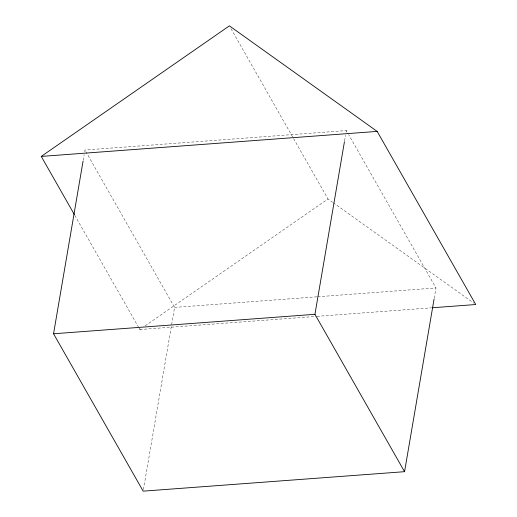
<?xml version="1.0" encoding="UTF-8"?>
<svg xmlns="http://www.w3.org/2000/svg" width="517" height="517" viewBox="0 0 517 517"><rect width="100%" height="100%" fill="white"/><g stroke="black" fill="none" stroke-linecap="round" stroke-linejoin="round"><path stroke-width="0.39" stroke-dasharray="2.58 1.94" d="M83.192 160.367L84.142 154.803M84.685 151.617L84.956 150.027L346.351 130.568L348.342 134.065M143.442 489.56L174.578 307.408L84.956 150.027M344.581 140.908L345.53 135.338M346.08 132.158L346.351 130.568M434.202 298.283L435.967 287.943L348.742 134.763M139.041 328.133L139.836 329.536L141.826 328.153M145.135 325.859L327.972 198.967L332.567 202.25M174.578 307.408L316.934 296.81M317.742 296.745L435.967 287.943M139.836 329.536L316.249 316.398M317.057 316.339L431.443 307.822M333.226 202.722L473.779 303.117M230.989 28.655L327.972 198.967M74.778 215.292L138.64 327.429"/><path stroke-width="0.78" d="M434.067 299.078L404.559 471.685L143.17 491.15L53.548 333.769L83.056 161.162M404.559 471.685L314.943 314.31L344.445 141.703M74.383 214.587L41.257 156.418L229.393 25.85L377.164 131.408L475.743 304.526L432.244 307.764M41.257 156.418L377.164 131.408M53.548 333.769L314.943 314.31"/></g></svg>
